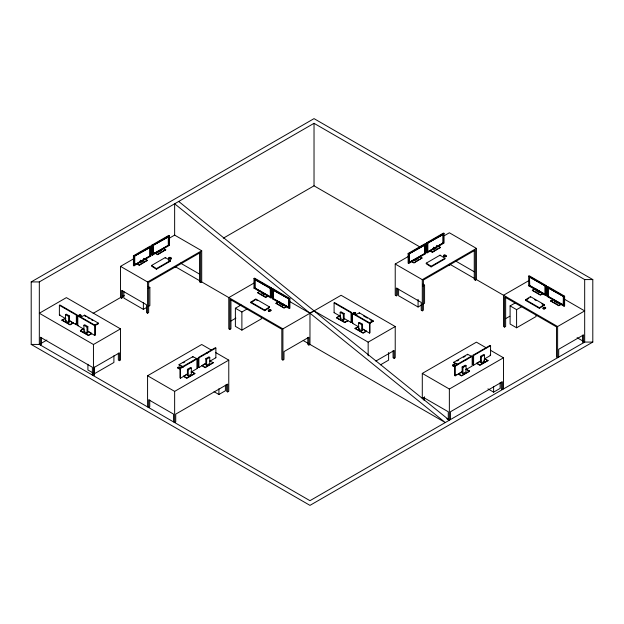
<?xml version="1.0" encoding="UTF-8"?>
<svg xmlns="http://www.w3.org/2000/svg" width="624" height="624" viewBox="0 0 624 624"><rect width="100%" height="100%" fill="white"/><g stroke="black" fill="none" stroke-linecap="round" stroke-linejoin="round"><path stroke-width="0.94" d="M250.879 302.094L255.754 298.974L269.552 306.938L269.552 307.57L264.685 310.69L250.879 302.726L250.879 302.094L264.685 310.066L264.685 310.69M250.879 302.726L254.943 300.121M264.685 310.066L269.552 306.938M525.587 299.754L530.462 296.626L544.268 304.598L544.268 305.222L539.393 308.35L525.587 300.378L525.587 299.754L539.393 307.726L539.393 308.35M525.587 300.378L528.84 298.295M539.393 307.726L544.268 304.598M31.2 281.923L314.028 118.63L592.8 279.575L592.8 342.077L309.972 505.37L31.2 344.425L31.2 281.923L39.32 281.923L314.028 123.318L584.68 279.575L592.8 279.575M133.427 255.809L150.392 246.012L150.938 246.324L150.938 256.027L133.965 265.824L133.427 265.512L133.427 255.809L133.965 256.121L150.938 246.324M151.827 245.177L168.8 235.381L169.338 235.693L169.338 245.396L152.365 255.2L151.827 254.881L151.827 245.177L152.365 245.489L169.338 235.693M150.173 247.377L134.456 256.136L150.173 247.377L150.173 255.848L133.427 265.512M152.864 245.513L168.574 236.753L168.574 245.224L153.13 254.14L152.864 245.513L168.574 236.753M122.678 290.605L122.678 297.547L121.594 298.171L120.518 297.547L120.518 266.37L133.84 258.679M150.493 249.062L152.162 248.102M168.815 238.485L174.642 235.123L201.708 250.747L201.708 281.923L200.624 282.547L199.547 281.923L199.547 252.736M65.848 318.739L59.381 315.011L59.381 305.3L59.927 304.988L76.892 314.792L76.892 324.496L76.354 324.808L69.085 320.603M150.173 255.848L134.729 264.763L134.729 256.292M152.864 253.984L168.574 245.224M139.534 262.306L140.345 262.774L143.473 260.965L143.473 258.352M136.851 263.57L139.292 264.974L147.326 260.333L139.292 265.333L136.04 263.461M155.259 252.946L157.693 254.35L165.734 249.709L157.693 254.709L154.448 252.837M59.381 315.011L59.927 314.699M65.497 314.621L66.308 314.153L69.436 315.955L69.436 322.07L68.624 322.538L65.497 320.728L65.497 314.621L68.624 316.423L69.436 315.955M151.538 265.481L165.344 257.517L170.212 260.637L170.212 261.269L156.413 269.233L151.538 266.113L151.538 265.481L156.413 268.609L156.413 269.233M69.233 320.354L73.25 323.037L70.005 324.909L61.963 320.268L65.208 318.396M61.963 320.268L64.397 318.864M65.497 320.728L66.308 320.26M156.413 268.609L170.212 260.637M59.381 305.3L76.354 315.104L76.892 314.792M78.468 316.033A0.967 0.554 0 0 1 78.53 315.401L79.451 314.87A0.983 0.569 0 0 1 80.675 314.948A0.983 0.569 0 0 1 80.808 315.65L79.888 316.493A0.967 0.554 0 0 1 79.006 316.586M84.256 329.363L77.789 325.634L77.789 315.931L78.328 315.619L95.3 325.416L95.3 335.119L94.762 335.431L87.485 331.235M78.335 316.087A0.967 0.554 0 0 1 78.53 315.713L79.451 315.182A0.983 0.569 0 0 1 80.675 315.26A0.983 0.569 0 0 1 80.808 315.962M79.006 316.274A0.967 0.554 0 0 0 79.888 316.181L80.808 315.65M61.963 319.909L70.005 324.55L73.25 322.678M46.886 340.057L39.32 344.425L31.2 344.425M93.116 313.365L120.853 297.352M122.53 296.384L124.215 295.409M223.298 238.204L314.028 185.819L420.264 247.159M120.518 266.37L147.576 281.993L201.708 250.747M174.642 267.548L175.726 266.916M77.789 325.634L78.328 325.322M83.897 325.244L84.708 324.776L87.836 326.586L87.836 332.693L87.025 333.161L83.897 331.36L83.897 325.244L87.025 327.054L87.836 326.586M148.247 288.413L149.869 287.477L149.869 305.604L148.247 306.54M80.371 330.533L83.616 328.661L80.371 330.899L88.405 335.174L91.658 333.661L88.405 335.533L80.371 330.899M83.897 331.36L84.708 330.884M77.789 315.931L94.762 325.728L95.3 325.416M123.887 291.424L123.887 298.1L143.372 309.356L146.624 307.476M120.518 328.871L66.386 297.625L39.32 313.248L93.452 344.503L120.518 328.871L120.518 360.048L119.434 360.672L118.349 360.048L118.349 353.106M121.594 298.171L121.594 290.355L146.5 304.738L146.5 312.546L147.576 313.17L148.66 312.546L148.66 282.391L200.624 252.385L200.624 282.547M253.991 278.444L254.53 278.132L271.502 287.929L271.502 297.632L270.956 297.944L253.991 288.148L253.991 278.444L270.956 288.241L271.502 287.929M254.756 279.497L270.465 288.257L270.465 296.728L270.192 288.413L254.756 279.497L254.756 287.968L271.502 297.632M87.914 364.252L87.914 369.977L94.411 373.729L113.903 362.482L113.903 355.797M254.202 282.945L228.774 297.625L228.774 328.801L229.858 329.425L230.942 328.801L230.942 299.614M253.991 288.148L254.53 287.836M254.756 287.968L270.465 296.728M268.109 296.072L265.676 297.476L257.634 292.835L260.068 291.073M261.37 316.961L261.37 318.872L241.886 330.119L235.388 326.368L235.388 308.24L241.075 304.964M272.392 289.068L272.938 288.756L289.903 298.553L289.903 308.256L289.364 308.568L272.392 298.771L272.392 289.068L289.364 298.865L289.903 298.553M265.387 294.427L264.576 294.895L261.456 293.085L261.456 291.338M273.156 290.121L288.873 298.88L273.156 290.121L273.156 298.6L288.873 307.359L273.156 298.6M257.634 292.477L265.676 297.118L268.109 295.714M235.388 308.24L241.886 311.992L247.572 308.708M230.942 320.986L235.919 318.107M272.392 298.771L272.938 298.459L272.938 288.756M147.576 406.926L147.576 375.749L201.708 344.503L211.552 350.181M286.517 306.696L284.076 308.1L276.042 303.459L278.476 301.696M276.042 303.459L277.664 302.523M268.484 310.222L269.404 309.691A0.967 0.554 0 0 1 270.676 309.738A0.967 0.554 0 0 1 270.754 310.471L269.833 311.314A0.983 0.569 0 0 1 268.616 311.236A0.983 0.569 0 0 1 268.484 310.534L268.484 310.222A0.983 0.569 0 0 0 268.616 310.924A0.983 0.569 0 0 0 269.833 311.002L270.754 310.471M268.484 310.534L269.404 309.691M183.136 367.318L179.072 365.235L179.072 364.611L192.878 356.639L197.746 359.135L197.746 359.759M183.136 362.887L184.759 361.951M279.856 301.969L279.856 303.709L282.984 305.518L283.795 305.05M276.042 303.1L284.076 307.741L286.517 306.337M187.762 373.979L180.492 378.175L179.954 377.863L179.954 368.16L196.919 358.363L197.465 358.675L197.465 368.378L190.999 372.115M206.17 363.355L198.9 367.552L198.354 367.24L198.354 357.536L215.327 347.74L215.865 348.052L215.865 357.755L209.399 361.483M191.279 362.232L192.91 361.296M206.435 353.488L208.057 352.544M179.954 368.16L180.492 368.472L197.465 358.675M198.354 357.536L198.9 357.848L215.865 348.052M187.411 369.33L190.538 367.52L191.35 367.988L191.35 374.104L188.23 375.905L187.411 375.437L187.411 369.33L188.23 369.798L191.35 367.988M205.819 358.706L208.946 356.897L209.758 357.365L209.758 363.48L206.63 365.282L205.819 364.814L205.819 358.706L206.63 359.174L209.758 357.365M194.844 373.667L191.599 371.428L194.844 373.667L186.802 378.308L183.557 376.428L186.771 374.213M202.769 364.978L205.179 363.589M183.557 376.069L186.802 377.949L194.844 373.308M205.21 367.318L213.252 362.677L205.21 367.676L201.965 365.446L205.21 367.676M408.135 253.461L425.1 243.664L425.646 243.976L425.646 253.679L408.673 263.476L408.135 263.164L408.135 253.461L408.673 253.773L425.646 243.976M426.535 242.837L443.508 233.041L444.046 233.353L444.046 243.056L427.081 252.853L426.535 252.541L426.535 242.837L427.081 243.149L444.046 233.353M409.984 253.321L424.882 245.037L424.882 253.508L409.438 262.423L409.172 253.789L424.882 245.037M443.282 234.406L427.573 243.165L443.282 234.406L443.282 242.884L426.535 252.541M178.706 201.443L314.028 310.83L309.972 313.17L309.972 344.425L308.888 345.049L307.804 344.425L307.804 337.483M147.576 375.749L174.642 391.381L228.774 360.126L228.774 391.303L227.69 391.927L226.613 391.303L226.613 384.361M308.888 345.049L308.888 337.233L283.99 351.608L283.99 359.424L282.906 360.048L282.906 328.871L341.094 295.277L395.226 326.531L395.226 357.708L394.142 358.332L393.058 357.708L393.058 350.758M397.387 288.257L397.387 295.199L396.31 295.831L395.226 295.199L395.226 264.03L408.548 256.331M425.201 246.722L426.871 245.755M444.358 235.661L449.358 232.775L476.424 248.399L476.424 279.575L475.34 280.199L474.256 279.575L474.256 250.388M340.564 316.399L334.097 312.663L334.097 302.96L334.636 302.648L351.608 312.445L351.608 322.148L351.062 322.46L343.793 318.263M409.172 262.267L424.882 253.508M443.282 242.884L427.846 251.8L427.846 243.321M432.65 249.335L433.462 249.803L436.589 247.993L436.589 245.38M411.567 261.222L414.001 262.634L422.035 257.993L414.001 262.993L411.567 261.581M429.967 250.598L432.401 252.002L440.443 247.361L432.401 252.361L429.967 250.957M334.097 312.663L334.636 312.351M340.205 312.273L341.016 311.805L344.144 313.615L344.144 319.722L343.333 320.19L340.205 318.388L340.205 312.273L343.333 314.083L344.144 313.615M426.254 263.141L440.053 255.169L444.928 258.297L444.928 258.921L431.122 266.893L426.254 263.765L426.254 263.141L431.122 266.269L431.122 266.893M336.671 317.569L339.924 315.689L336.671 317.928L344.713 322.21L347.958 320.689L344.713 322.569L336.671 317.928M340.205 318.388L341.016 317.92M431.122 266.269L444.928 258.297M334.097 302.96L351.062 312.757L351.608 312.445M358.964 327.023L352.498 323.287L352.498 313.583L353.044 313.271L370.009 323.068L370.009 332.771L369.47 333.083L362.193 328.887M353.09 313.56A0.967 0.554 0 0 1 353.246 313.053L354.167 312.523A0.983 0.569 0 0 1 355.384 312.601A0.983 0.569 0 0 1 355.516 313.303L354.596 314.153A0.967 0.554 0 0 1 354.175 314.254M353.504 313.872A0.967 0.554 0 0 0 354.596 313.841L355.516 313.303M214.04 391.685L218.907 394.493L225.404 390.749L225.404 385.024M395.226 264.03L422.292 279.653L476.424 248.399M449.358 265.2L450.434 264.576M352.498 323.287L353.044 322.975M358.613 322.904L359.424 322.436L362.544 324.238L362.544 330.346L361.733 330.814L358.613 329.012L358.613 322.904L361.733 324.706L362.544 324.238M422.955 286.073L424.577 285.137L424.577 303.256L422.955 304.2M363.152 329.105L366.366 331.321L363.113 333.193L355.079 328.552L358.324 326.68M355.079 328.552L357.513 327.148M358.613 329.012L359.424 328.544M352.498 313.583L369.47 323.38L370.009 323.068M355.079 328.193L363.113 332.834L366.366 330.962M398.596 289.084L398.596 295.76L418.08 307.008L421.333 305.136M314.028 310.83L368.16 342.155L395.226 326.531M396.31 295.831L396.31 288.015L421.208 302.39L421.208 310.206L422.292 310.83L423.376 310.206L423.376 280.043L475.34 250.045L475.34 280.199M375.882 361.062L394.142 350.516L394.142 358.332M528.7 276.097L529.238 275.785L546.211 285.581L546.211 295.285L545.672 295.597L528.7 285.8L528.7 276.097L545.672 285.893L546.211 285.581M529.464 277.15L529.737 285.472L545.173 294.388L529.464 285.628L529.464 277.15L545.173 285.909L530.548 277.469M380.492 364.822L388.612 360.134L388.612 352.505M528.91 280.597L503.482 295.277L503.482 326.453L504.566 327.077L505.651 326.453L505.651 296.299M528.7 285.8L529.238 285.488M542.818 293.725L540.384 295.136L532.342 290.495L534.784 288.725M532.342 290.495L534.784 289.084M536.086 314.621L536.086 316.524L516.594 327.779L510.097 324.028L510.097 305.9L514.972 303.085M536.164 288.998L536.164 290.745L536.975 290.277M547.108 286.72L547.646 286.408L564.619 296.205L564.619 305.908L564.073 306.228L547.108 296.423L547.108 286.72L564.073 296.517L564.619 296.205M536.164 290.745L539.292 292.547L540.103 292.079M547.872 287.781L563.581 296.54L563.308 305.167L547.872 296.252L547.872 287.781L563.581 296.54M532.342 290.137L540.384 294.778L542.818 293.366M510.097 305.9L516.594 309.652L522.28 306.368M505.651 318.638L509.8 316.243M547.108 296.423L547.646 296.111M547.872 296.252L563.581 305.011M422.292 398.736L422.292 373.409L476.424 342.155L486.26 347.841M561.226 304.356L558.792 305.76L550.75 301.119L553.184 299.348M550.75 301.119L552.373 300.183M543.192 307.882L544.112 307.351A0.967 0.554 0 0 1 545.384 307.398A0.967 0.554 0 0 1 545.47 308.131L544.549 308.974A0.983 0.569 0 0 1 543.325 308.896A0.983 0.569 0 0 1 543.192 308.194L543.192 307.882A0.983 0.569 0 0 0 543.325 308.584A0.983 0.569 0 0 0 544.549 308.662L545.47 308.131M555.376 300.901L554.564 301.369L557.692 303.17L558.503 302.702M457.033 364.556L453.788 362.887L453.788 362.263L467.587 354.292L472.462 356.795L472.462 357.419M457.033 361.015L458.656 360.079M463.531 357.263L465.153 356.327M550.75 300.76L558.792 305.401L561.226 303.989M462.478 371.631L455.2 375.835L454.662 375.523L454.662 365.82L471.635 356.015L472.173 356.327L472.173 366.038L465.707 369.767M480.878 361.007L473.608 365.204L473.062 364.892L473.062 355.189L490.035 345.392L490.573 345.704L490.573 355.407L484.115 359.143M455.426 365.992L457.049 365.048M465.176 360.36L466.807 359.424M454.662 365.82L455.2 366.132L472.173 356.327M473.062 355.189L473.608 355.501L490.573 345.704M462.127 366.982L465.247 365.18L466.066 365.648L466.066 371.756L462.938 373.565L462.127 373.097L462.127 366.982L462.938 367.45L466.066 365.648M480.527 356.359L483.655 354.557L484.466 355.025L484.466 361.132L481.338 362.934L480.527 362.466L480.527 356.359L481.338 356.827L484.466 355.025M454.662 375.523L456.277 374.587M469.552 371.319L466.307 369.088L469.552 371.319L461.518 375.96L458.266 374.088L462.29 371.405M484.708 358.816L487.96 360.695L479.918 365.336L476.674 363.457L480.691 360.781M458.266 373.729L461.518 375.601L469.552 370.96M476.674 363.098L479.918 364.978L487.96 360.337M422.292 373.409L449.358 389.033L503.482 357.786L503.482 388.955M504.566 327.077L504.566 296.923L556.53 326.921L556.53 357.084L557.614 357.708L557.614 326.531L584.68 310.908L564.697 299.364M487.937 388.869L493.615 392.153L500.113 388.401L500.113 382.676M80.543 317.265L84.607 315.182L98.413 323.154L98.413 323.778L95.16 325.439M94.349 325.237L98.413 323.154M355.259 314.917L359.315 312.835L373.121 320.806L373.121 321.43L369.868 323.099M369.057 322.889L373.121 320.806M592.8 342.077L584.68 342.077L309.972 500.682L39.32 344.425L39.32 281.923M453.788 362.263L457.844 364.346M179.072 364.611L183.136 366.694M545.54 288.311L547.209 289.271M534.518 299.598L536.149 300.534M541.827 303.818L544.268 305.222M438.009 245.957L440.443 247.361M438.009 246.316L440.443 247.728M455.996 261.222L474.256 271.768M445.091 255.107L446.012 255.949A0.983 0.569 0 0 1 445.871 256.651A0.983 0.569 0 0 1 444.655 256.729L443.734 255.887A0.967 0.554 0 0 1 443.82 255.154A0.967 0.554 0 0 1 445.091 255.107L446.012 255.949M443.734 255.887L444.655 256.417A0.983 0.569 0 0 0 445.871 256.339A0.983 0.569 0 0 0 446.012 255.637M449.779 264.194L474.224 278.312M475.917 279.287L557.614 326.531M577.091 337.701L584.68 342.077L584.68 279.575M425.1 253.367L425.646 253.679M419.601 256.581L422.035 257.993M417.37 258.157L418.181 258.625L415.054 260.426L414.242 259.958M422.955 284.193L424.577 285.137M490.363 350.204L503.482 357.786M490.035 355.095L490.573 355.407M485.527 359.291L487.96 360.695M483.655 360.664L484.466 361.132M454.054 364.767L454.974 365.609A0.967 0.554 0 0 1 454.896 366.35A0.967 0.554 0 0 1 453.625 366.397L452.704 365.547A0.983 0.569 0 0 1 452.837 364.845A0.983 0.569 0 0 1 454.054 364.767L454.974 365.609M452.704 365.547L453.625 366.085A0.967 0.554 0 0 0 454.896 366.038A0.967 0.554 0 0 0 454.974 365.297M363.379 315.806L367.435 318.146M369.868 319.558L373.121 321.43M270.832 290.651L273.328 292.094M289.981 301.712L309.972 313.248M169.338 245.396L168.8 245.084L168.8 235.381M255.754 299.598L257.377 300.534M163.293 248.305L165.734 249.709M164.104 249.132L165.734 250.068M161.062 249.873L161.873 250.341L158.753 252.143L157.934 251.675M180.453 263.086L199.547 274.108M170.375 257.447L171.296 258.289A0.983 0.569 0 0 1 171.163 258.991A0.983 0.569 0 0 1 169.946 259.069L169.026 258.227A0.967 0.554 0 0 1 169.104 257.494A0.967 0.554 0 0 1 170.375 257.447L170.375 257.759A0.967 0.554 0 0 0 169.954 257.65M169.026 258.227L169.946 258.757A0.983 0.569 0 0 0 171.163 258.679A0.983 0.569 0 0 0 171.296 257.977M446.831 418.751L449.358 420.209L449.358 389.033M175.484 266.783L199.859 280.855M201.544 281.822L282.906 328.871M303.248 340.54L445.294 422.557L174.642 203.791L174.642 235.521M144.893 258.929L147.326 260.333M144.893 259.288L147.326 260.692M142.662 260.497L143.473 260.965M282.906 360.048L281.822 359.424L281.822 329.269L229.858 299.263L229.858 329.425M148.247 286.541L149.869 287.477M215.654 352.552L228.774 360.126M215.327 357.443L215.865 357.755M213.252 362.677L209.999 361.163M197.465 368.378L196.919 368.066L196.919 358.363M179.345 367.115L180.266 367.957L179.345 367.115A0.983 0.569 0 0 0 178.129 367.193A0.983 0.569 0 0 0 177.988 367.895L178.909 368.737A0.967 0.554 0 0 0 180.001 368.776M177.988 367.895L178.909 368.425A0.967 0.554 0 0 0 180.18 368.378A0.967 0.554 0 0 0 180.266 367.645M86.229 316.742L84.607 315.806L84.607 315.182M87.851 317.678L89.482 318.622M91.104 319.558L92.726 320.494M75.278 323.56L76.892 324.496M88.436 331.445L91.658 333.302M168.589 260.224L170.212 261.269M314.028 310.908L449.358 420.209M582.512 335.135L582.512 342.077L583.596 342.709L583.596 334.893L558.698 349.268L558.698 357.084M564.073 296.517L564.073 306.228M563.308 296.696L563.308 305.167M548.137 287.625L548.137 296.096M545.672 285.893L545.672 295.597M544.908 286.065L544.908 294.544M544.112 307.351L544.112 307.663A0.967 0.554 0 0 1 544.534 307.554M539.292 290.8L539.292 292.547M530.462 296.626L530.462 297.25M516.594 309.652L516.594 327.779M501.322 382.013L501.322 388.955L502.406 389.587L502.406 381.771L450.434 411.77L450.434 419.585M493.615 386.428L493.615 392.153M481.338 356.827L481.338 362.934M473.608 355.501L473.608 365.204M467.587 354.292L467.587 354.916M462.938 367.45L462.938 373.565M455.2 366.132L455.2 375.835M448.274 419.585L448.274 411.77L423.376 397.394L423.376 400M443.017 234.25L443.017 242.728M440.053 255.169L440.053 255.793M433.462 247.182L433.462 249.803M427.081 243.149L427.081 252.853M424.609 244.873L424.609 253.352M424.453 396.77L424.453 400.241M422.292 279.653L422.292 310.83M418.08 299.38L418.08 307.008M409.438 253.945L409.438 262.423M408.673 253.773L408.673 263.476M369.47 323.38L369.47 333.083M368.16 342.155L368.16 355.797M361.733 324.706L361.733 330.814M359.315 312.835L359.315 313.459M354.167 312.523L354.167 312.835A0.983 0.569 0 0 1 355.384 312.913A0.983 0.569 0 0 1 355.516 313.615M353.246 313.053L353.246 313.365A0.967 0.554 0 0 0 353.059 313.615M351.062 312.757L351.062 322.46M343.333 314.083L343.333 320.19M314.028 123.318L314.028 185.819M289.364 298.865L289.364 308.568M288.6 299.036L288.6 307.515M282.984 303.771L282.984 305.518M273.429 289.965L273.429 298.444M270.956 288.241L270.956 297.944M255.021 279.341L255.021 287.812M241.886 311.992L241.886 330.119M227.69 391.927L227.69 384.111L175.726 414.118L175.726 421.925L174.642 422.557L174.642 391.381M218.907 388.775L218.907 394.493M206.63 359.174L206.63 365.282M198.9 357.848L198.9 367.552M192.878 356.639L192.878 357.263M188.23 369.798L188.23 375.905M180.492 368.472L180.492 378.175M173.566 421.925L173.566 414.118L148.66 399.742L148.66 407.55L149.744 406.926L149.744 399.984M168.301 236.597L168.301 245.068M165.344 257.517L165.344 258.141M153.13 245.669L153.13 254.14M152.365 245.489L152.365 255.2M149.9 247.221L149.9 255.692M147.576 281.993L147.576 313.17M143.372 302.679L143.372 309.356M140.345 260.153L140.345 262.774M133.965 256.121L133.965 265.824M119.434 360.672L119.434 352.864L94.536 367.24L94.536 375.047L93.452 375.679L93.452 344.503M94.762 325.728L94.762 335.431M94.411 367.052L94.411 373.729M92.368 375.047L92.368 367.24L40.404 337.233L40.404 345.049L41.488 344.425L41.488 337.483M87.025 327.054L87.025 333.161M76.354 315.104L76.354 324.808M68.624 316.423L68.624 322.538M169.026 258.539A0.967 0.554 0 0 1 169.502 257.665M270.496 309.972A0.967 0.554 0 0 1 270.754 310.783M177.988 368.207A0.983 0.569 0 0 1 178.129 367.505M443.734 256.199A0.967 0.554 0 0 1 443.82 255.466A0.967 0.554 0 0 1 445.091 255.419M452.704 365.867A0.983 0.569 0 0 1 452.837 365.157A0.983 0.569 0 0 1 454.054 365.079M544.994 307.57A0.967 0.554 0 0 1 545.47 308.443"/></g></svg>
